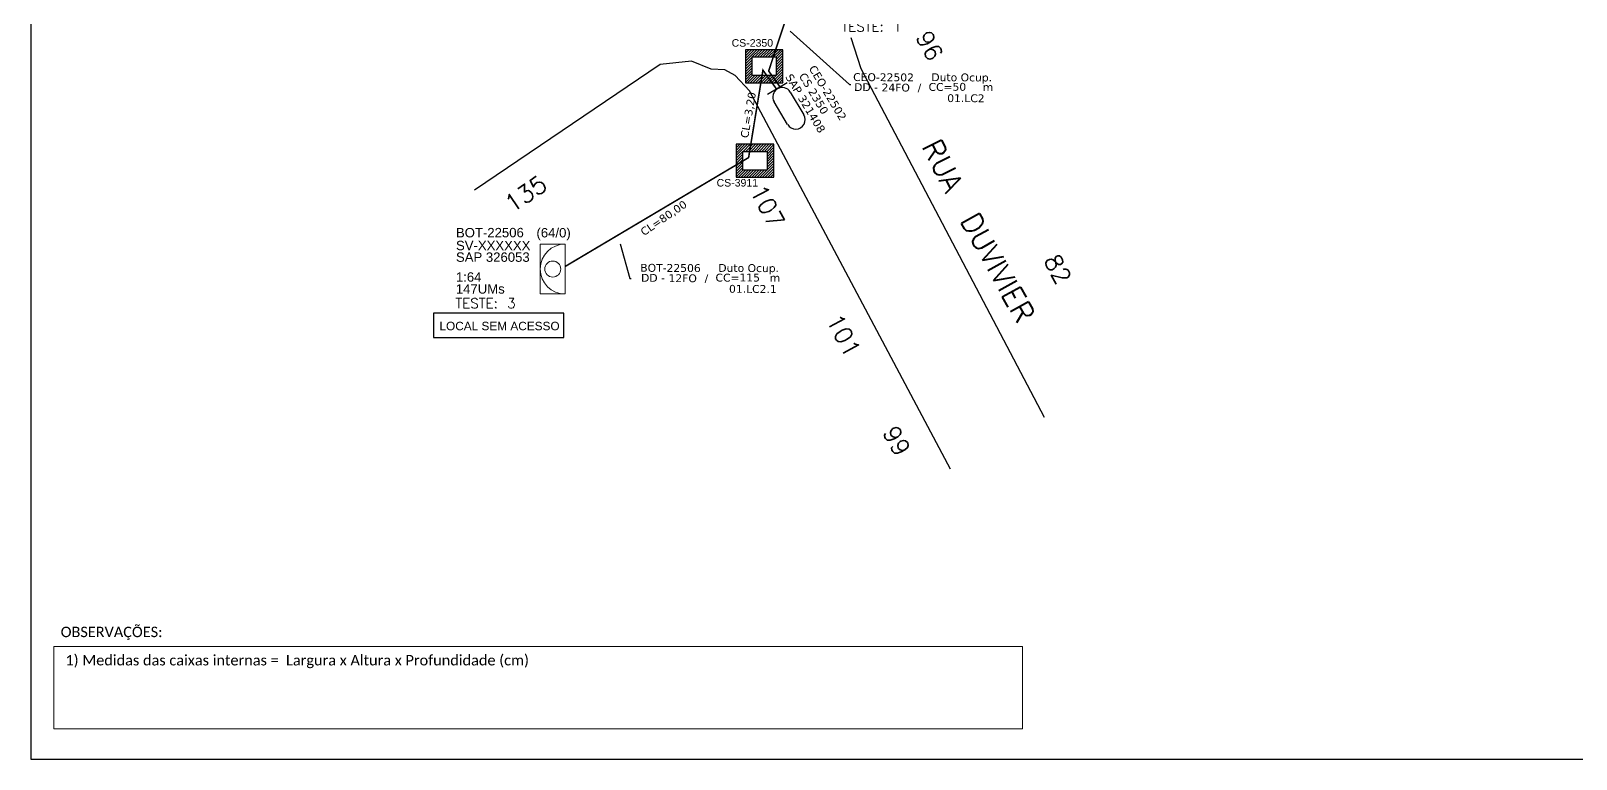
# Model space of a CAD drawing. Header units: millimetres. Extents: x 7977 to 746466, y 369 to 202040.
# Drawn here: x 743691.1 to 744135, y 201445.8 to 201654.9 of the extents above; entities that cross this region are included whole.
import ezdxf
from ezdxf.enums import TextEntityAlignment as Align

# ---------------------------------------------------------------- set-up
doc = ezdxf.new("R2010")
doc.units = ezdxf.units.MM
for name, color, linetype in [('10.1-Caixas Subterrâneas', 5, 'Continuous'), ('20.4-CEOS', 1, 'Continuous'), ('20.5-CEO', 1, 'Continuous'), ('CAP a instalar', 1, 'Continuous'), ('celulas gpon', 7, 'Continuous'), ('label_cabos', 7, 'Continuous'), ('Meio Fio', 7, 'Continuous'), ('ml', 1, 'Continuous'), ('MUB', 252, 'Continuous')]:
    doc.layers.add(name, color=color, linetype=linetype)
doc.layers.add("20.0-LEGENDA DOS CDO'S", color=1, linetype='Continuous', lineweight=0)
doc.layers.add('20.1-CDO_INTERIOR', color=1, linetype='Continuous', lineweight=0)
doc.styles.add('ARIAL', font='arial.ttf')
doc.styles.add('ROMANS', font='romans.shx')
doc.styles.add('siredit', font='verdana.ttf')
doc.styles.get("Standard").update_dxf_attribs({"font": 'arial.ttf'})
doc.styles.add('WMF-Calibri0', font='calibri.ttf')
doc.dimstyles.get("Standard").update_dxf_attribs({"dimtxt": 0.18, "dimasz": 0.18, "dimexe": 0.18, "dimexo": 0.0625, "dimgap": 0.09, "dimtad": 0, "dimtih": 1, "dimtoh": 1, "dimdec": 4, "dimzin": 0, "dimdsep": 46, "dimtxsty": 'Standard', "dimcen": 0.09, "dimadec": 0, "dimazin": 0, "dimtfac": 1, "dimtdec": 4, "dimtofl": 0, "dimtmove": 0, "dimatfit": 3, "dimfxl": 0, "dimtolj": 1, "dimtzin": 0, "dimarcsym": 0})

# ---------------------------------------------------------------- blocks, each defined once
blk = doc.blocks.new('*X10')
at = {"color": 0, "linetype": 'Continuous'}
for p, q in [((-1.25, 0.34099), (-0.49099, 1.1)), ((-1.25, 0.517767), (-0.667767, 1.1)), ((-1.25, 0.694544), (-0.844544, 1.1)), ((-1.25, 0.87132), (-1.02132, 1.1)), ((-1.25, 1.048097), (-1.198097, 1.1)), ((-0.789214, 0.625), (-0.314214, 1.1)), ((-0.612437, 0.625), (-0.137437, 1.1)), ((-0.43566, 0.625), (0.03934, 1.1)), ((-0.258883, 0.625), (0.216117, 1.1)), ((-0.082107, 0.625), (0.392893, 1.1)), ((0.09467, 0.625), (0.56967, 1.1)), ((0.271447, 0.625), (0.746447, 1.1)), ((0.448223, 0.625), (0.923223, 1.1)), ((0.625, 0.625), (1.1, 1.1)), ((0.801777, 0.625), (1.25, 1.073223)), ((-1.25, 0.164214), (-0.8035, 0.610714)), ((-1.25, -0.012563), (-0.8035, 0.433937)), ((-1.25, -0.18934), (-0.8035, 0.25716)), ((-1.25, -0.366117), (-0.8035, 0.080383)), ((0.8035, 0.449947), (1.25, 0.896447)), ((0.8035, 0.27317), (1.25, 0.71967)), ((0.8035, 0.096393), (1.25, 0.542893)), ((0.8035, -0.080383), (1.25, 0.366117)), ((0.8035, -0.25716), (1.25, 0.18934)), ((0.8035, -0.433937), (1.25, 0.012563)), ((-1.25, -0.542893), (-0.8035, -0.096393)), ((-1.25, -0.71967), (-0.8035, -0.27317)), ((-1.25, -0.896447), (-0.8035, -0.449947)), ((-1.25, -1.073223), (-0.801777, -0.625)), ((-1.1, -1.1), (-0.625, -0.625)), ((-0.923223, -1.1), (-0.448223, -0.625)), ((-0.746447, -1.1), (-0.271447, -0.625)), ((-0.56967, -1.1), (-0.09467, -0.625)), ((-0.392893, -1.1), (0.082107, -0.625)), ((-0.216117, -1.1), (0.258883, -0.625)), ((-0.03934, -1.1), (0.43566, -0.625)), ((0.137437, -1.1), (0.612437, -0.625)), ((0.314214, -1.1), (0.789214, -0.625)), ((0.49099, -1.1), (1.25, -0.34099)), ((0.667767, -1.1), (1.25, -0.517767)), ((0.8035, -0.610714), (1.25, -0.164214)), ((0.844544, -1.1), (1.25, -0.694544)), ((1.02132, -1.1), (1.25, -0.87132)), ((1.198097, -1.1), (1.25, -1.048097))]:
    blk.add_line(p, q, dxfattribs=at)
blk = doc.blocks.new('MANHOLE_MQ')
at = {"color": 0, "linetype": 'Continuous'}
for p, q in [((0.00000623, 0.00000569), (-0.00000627, 0.00000569)), ((-0.00000627, 0.00000569), (-0.00000627, -0.00000531)), ((0.00000623, -0.00000531), (0.00000623, 0.00000569)), ((-0.00000404, 0.00000331), (0.00000399, 0.00000331)), ((-0.00000404, -0.00000294), (-0.00000404, 0.00000331)), ((0.00000399, 0.00000331), (0.00000399, -0.00000294)), ((0.00000399, -0.00000294), (-0.00000404, -0.00000294)), ((0.00000399, -0.00000294), (0.00000399, -0.00000294)), ((-0.00000627, -0.00000531), (0.00000623, -0.00000531))]:
    blk.add_line(p, q, dxfattribs=at)
at = {"color": 0, "linetype": 'Continuous', "xscale": 5e-06, "yscale": 5e-06, "zscale": 1e-05}
blk.add_blockref('*X10', (-0.00000002, 0.00000019), dxfattribs=at)
blk = doc.blocks.new('Teste  FTTH')
at = {"color": 0, "lineweight": 0, "style": 'ROMANS'}
for tag, p in [('TESTE', (-2.302, -0.29)), ('QTDE', (0.212, -0.29))]:
    blk.add_attdef(tag, p, '', height=0.48, dxfattribs=at)
for tag, p, flags in [('FID', (-2.227, -1.253), 1), ('FATOR', (-2.227, -2.028), 3), ('ID_ATIVIDADE', (-2.227, -2.716), 3)]:
    blk.add_attdef(tag, p, '', height=0.48, dxfattribs=dict(at, flags=flags))
blk = doc.blocks.new('Inst CB DT OCUP CFOA-SM-DD-G-24')
at = {"layer": 'label_cabos', "color": 0, "style": 'siredit'}
for tag, flags, p in [('ID_ATIVIDADE', 3, (1.31, 2.67)), ('FATOR', 1, (11.56, 2.55))]:
    blk.add_attdef(tag, text='', height=1, rotation=359.69, dxfattribs=dict(at, flags=flags)).set_placement(p, align=Align.MIDDLE_CENTER)
for tag, p in [('TIPO_CABO', (1.11, 0)), ('DESTINO_CABO', (3.13, 1.26)), ('CABO', (4.69, -0.05)), ('/', (7.71, -0.05)), ('LANCE', (10.41, 0.02)), ('TIPO_CABO', (13.11, 1.24)), ('UND', (16.46, 0)), ('FID', (13.65, -1.41))]:
    blk.add_attdef(tag, text='', height=1, rotation=359.69, dxfattribs=at).set_placement(p, align=Align.MIDDLE_CENTER)
blk.add_attdef('QTDE', (11.93, -0.45), '', height=1, rotation=359.69, dxfattribs=at)
blk = doc.blocks.new('Inst CB DT OCUP CFOA-SM-DD-S-12')
at = {"layer": 'label_cabos', "color": 0, "style": 'siredit'}
for tag, flags, p in [('ID_ATIVIDADE', 3, (1.31, 2.67)), ('FATOR', 1, (11.56, 2.55))]:
    blk.add_attdef(tag, text='', height=1, rotation=359.69, dxfattribs=dict(at, flags=flags)).set_placement(p, align=Align.MIDDLE_CENTER)
for tag, p in [('TIPO_CABO', (1.11, 0)), ('DESTINO_CABO', (3.13, 1.26)), ('CABO', (4.69, -0.05)), ('/', (7.71, -0.05)), ('LANCE', (10.41, 0.02)), ('TIPO_CABO', (13.11, 1.24)), ('UND', (16.46, 0)), ('FID', (13.65, -1.41))]:
    blk.add_attdef(tag, text='', height=1, rotation=359.69, dxfattribs=at).set_placement(p, align=Align.MIDDLE_CENTER)
blk.add_attdef('QTDE', (11.93, -0.45), '', height=1, rotation=359.69, dxfattribs=at)

msp = doc.modelspace()

# ---------------------------------------------------------------- linework, layer by layer
at = {"color": 0, "lineweight": 0}
for p, q in [((743697.68, 201478.16), (743975.93, 201478.16)), ((743697.68, 201454.46), (743697.68, 201478.16)), ((743975.93, 201478.16), (743975.93, 201454.46)), ((743975.93, 201454.46), (743697.68, 201454.46))]:
    msp.add_line(p, q, dxfattribs=at)
msp.add_lwpolyline([(743691.13, 201445.77), (744529.69, 201445.77), (744529.69, 202039.77), (743691.13, 202039.77), (743691.13, 201445.77)])
at = {"layer": '20.1-CDO_INTERIOR', "color": 0, "lineweight": 18}
msp.add_lwpolyline([(743837.46, 201579.37), (743837.45, 201593.71), (743844.63, 201593.71), (743844.63, 201579.37)], close=True, dxfattribs=at)
msp.add_circle((743841.04, 201586.54), 2.3, dxfattribs=at)
msp.add_arc((743844.63, 201586.54), 7.17, 90.0276, 270.0276, dxfattribs=at)
at = {"layer": '20.5-CEO', "color": 0}
for p, q in [((743908.51, 201628.04), (743904.61, 201634.58)), ((743909.28, 201637.36), (743913.18, 201630.82))]:
    msp.add_line(p, q, dxfattribs=at)
msp.add_lwpolyline([(743908.37, 201639.97), (743902.74, 201636.62)], dxfattribs=at)
for centre, start, end in [((743906.95, 201635.97), 30.8156, 210.8156), ((743910.85, 201629.43), 210.8156, 30.8156)]:
    msp.add_arc(centre, 2.71, start, end, dxfattribs=at)
at = {"layer": 'CAP a instalar', "color": 0, "ltscale": 5, "const_width": 0.45}
for points in [[(743895.58, 201678.67), (743917.91, 201688.16), (743903.05, 201643.43), (743906.34, 201638.8)], [(743905.24, 201638.33), (743901.41, 201643.66), (743897.3, 201618.55), (743844.53, 201587.23)]]:
    msp.add_lwpolyline(points, dxfattribs=at)
at = {"layer": 'Meio Fio', "color": 0}
msp.add_lwpolyline([(743844.18, 201573.82), (743806.76, 201573.82), (743806.76, 201566.91), (743844.18, 201566.91)], close=True, dxfattribs=at)
at = {"layer": 'MUB'}
for points in [[(743982.31, 201543.85), (743929.67, 201644.04), (743926.71, 201652.93)], [(743955.33, 201529.02), (743897.56, 201637.69), (743893.43, 201642.12), (743890.46, 201643.77), (743886.53, 201643.9), (743880.88, 201646.25), (743871.89, 201645.29), (743818.53, 201609.15)]]:
    msp.add_lwpolyline(points, dxfattribs=at)

# ---------------------------------------------------------------- block references
at = {"color": 0, "lineweight": 0}
ref = msp.add_blockref('Inst CB DT OCUP CFOA-SM-DD-G-24', (743929.02, 201638.78), dxfattribs=dict(at, xscale=2.25, yscale=2.25, zscale=2.25))
ref.add_attrib('DESTINO_CABO', 'CEO-22502', dxfattribs={"layer": 'label_cabos', "color": 0, "height": 2.25, "rotation": 359.69, "style": 'siredit'}).set_placement((743936.06, 201641.62), align=Align.MIDDLE_CENTER)
ref.add_attrib('TIPO_CABO', 'Duto Ocup.', dxfattribs={"layer": 'label_cabos', "color": 0, "height": 2.25, "rotation": 359.69, "style": 'siredit'}).set_placement((743958.51, 201641.58), align=Align.MIDDLE_CENTER)
ref.add_attrib('/', '/', dxfattribs={"layer": 'label_cabos', "color": 0, "height": 2.25, "rotation": 359.69, "style": 'siredit'}).set_placement((743946.37, 201638.66), align=Align.MIDDLE_CENTER)
ref.add_attrib('FID', '01.LC2', dxfattribs={"layer": 'label_cabos', "color": 0, "height": 2.25, "rotation": 359.69, "style": 'siredit'}).set_placement((743959.72, 201635.6), align=Align.MIDDLE_CENTER)
ref.add_attrib('LANCE', 'CC=', dxfattribs={"layer": 'label_cabos', "color": 0, "height": 2.25, "rotation": 359.69, "style": 'siredit'}).set_placement((743952.44, 201638.83), align=Align.MIDDLE_CENTER)
ref.add_attrib('UND', 'm', dxfattribs={"layer": 'label_cabos', "color": 0, "height": 2.25, "rotation": 359.69, "style": 'siredit'}).set_placement((743966.06, 201638.78), align=Align.MIDDLE_CENTER)
ref.add_attrib('CABO', '24FO', dxfattribs={"layer": 'label_cabos', "color": 0, "height": 2.25, "rotation": 359.69, "style": 'siredit'}).set_placement((743939.56, 201638.66), align=Align.MIDDLE_CENTER)
ref.add_attrib('TIPO_CABO', 'DD - ', dxfattribs={"layer": 'label_cabos', "color": 0, "height": 2.25, "rotation": 359.69, "style": 'siredit'}).set_placement((743931.52, 201638.77), align=Align.MIDDLE_CENTER)
ref.add_attrib('QTDE', '50', (743955.86, 201637.76), dxfattribs={"layer": 'label_cabos', "color": 0, "height": 2.25, "rotation": 359.69, "style": 'siredit'})
ref = msp.add_blockref('Inst CB DT OCUP CFOA-SM-DD-S-12', (743867.81, 201584.01), dxfattribs=dict(at, xscale=2.25, yscale=2.25, zscale=2.25))
ref.add_attrib('DESTINO_CABO', 'BOT-22506', dxfattribs={"layer": 'label_cabos', "color": 0, "height": 2.25, "rotation": 359.69, "style": 'siredit'}).set_placement((743874.86, 201586.85), align=Align.MIDDLE_CENTER)
ref.add_attrib('TIPO_CABO', 'Duto Ocup.', dxfattribs={"layer": 'label_cabos', "color": 0, "height": 2.25, "rotation": 359.69, "style": 'siredit'}).set_placement((743897.31, 201586.81), align=Align.MIDDLE_CENTER)
ref.add_attrib('/', '/', dxfattribs={"layer": 'label_cabos', "color": 0, "height": 2.25, "rotation": 359.69, "style": 'siredit'}).set_placement((743885.17, 201583.89), align=Align.MIDDLE_CENTER)
ref.add_attrib('FID', '01.LC2.1', dxfattribs={"layer": 'label_cabos', "color": 0, "height": 2.25, "rotation": 359.69, "style": 'siredit'}).set_placement((743898.52, 201580.82), align=Align.MIDDLE_CENTER)
ref.add_attrib('LANCE', 'CC=', dxfattribs={"layer": 'label_cabos', "color": 0, "height": 2.25, "rotation": 359.69, "style": 'siredit'}).set_placement((743891.24, 201584.05), align=Align.MIDDLE_CENTER)
ref.add_attrib('UND', 'm', dxfattribs={"layer": 'label_cabos', "color": 0, "height": 2.25, "rotation": 359.69, "style": 'siredit'}).set_placement((743904.86, 201584.01), align=Align.MIDDLE_CENTER)
ref.add_attrib('CABO', '12FO', dxfattribs={"layer": 'label_cabos', "color": 0, "height": 2.25, "rotation": 359.69, "style": 'siredit'}).set_placement((743878.36, 201583.89), align=Align.MIDDLE_CENTER)
ref.add_attrib('TIPO_CABO', 'DD - ', dxfattribs={"layer": 'label_cabos', "color": 0, "height": 2.25, "rotation": 359.69, "style": 'siredit'}).set_placement((743870.32, 201583.99), align=Align.MIDDLE_CENTER)
ref.add_attrib('QTDE', '115', (743894.66, 201582.98), dxfattribs={"layer": 'label_cabos', "color": 0, "height": 2.25, "rotation": 359.69, "style": 'siredit'})
at = {"layer": '10.1-Caixas Subterrâneas', "color": 30, "xscale": 863426.3966401272, "yscale": 863426.3966401268, "zscale": 863426.3966401271, "rotation": 180.0000000000629}
for p in [(743901.75, 201644.95), (743899.12, 201617.79)]:
    msp.add_blockref('MANHOLE_MQ', p, dxfattribs=at)
at = {"layer": "20.0-LEGENDA DOS CDO'S", "color": 0, "lineweight": 0, "xscale": 5.907937499994575, "yscale": 5.907937500000116, "zscale": 5.907937499999976, "rotation": 0.004078562070779701}
for p, values in [((743937.56, 201656.47), {'TESTE': 'TESTE:', 'QTDE': '1'}), ((743826.69, 201577), {'TESTE': 'TESTE:', 'QTDE': '3'})]:
    msp.add_blockref('Teste  FTTH', p, dxfattribs=at).add_auto_attribs(values)

# ---------------------------------------------------------------- texts
at = {"color": 0, "insert": (743808.49, 201571.38), "char_height": 2.43, "width": 119.1915, "attachment_point": 1, "style": 'ARIAL'}
msp.add_mtext('LOCAL SEM ACESSO', dxfattribs=at)
at = {"lineweight": 0, "char_height": 3, "width": 277.1819, "attachment_point": 1, "style": 'WMF-Calibri0'}
for s, insert in [('OBSERVAÇÕES:', (743699.69, 201483.8)), ('1) Medidas das caixas internas =  Largura x Altura x Profundidade (cm)', (743701.04, 201475.68))]:
    msp.add_mtext(s, dxfattribs=dict(at, insert=insert))
at = {"layer": '10.1-Caixas Subterrâneas', "color": 30, "style": 'ARIAL'}
for s, p in [('CS-2350', (743892.42, 201650.4)), ('CS-3911', (743888.1, 201610.23))]:
    msp.add_text(s, height=2.16, dxfattribs=at).set_placement(p)
at = {"layer": "20.0-LEGENDA DOS CDO'S", "color": 0, "style": 'ARIAL'}
for s, rotation, p in [('BOT-22506', 0.118, (743813.23, 201595.62)), ('SV-XXXXXX', 359.9724, (743813.24, 201591.94)), ('SAP 326053', 359.9724, (743813.23, 201588.61)), ('1:64', 359.9724, (743813.21, 201582.9)), ('147UMs', 359.9724, (743813.2, 201579.48))]:
    msp.add_text(s, height=2.7, rotation=rotation, dxfattribs=at).set_placement(p)
msp.add_text('(64/0)', height=2.7, rotation=359.9724, dxfattribs=at).set_placement((743841.28, 201595.61), align=Align.CENTER)
at = {"layer": '20.4-CEOS', "color": 7, "style": 'siredit'}
msp.add_text('CEO-22502', height=2.29, rotation=300.8156, dxfattribs=at).set_placement((743921.02, 201637.73), align=Align.TOP_CENTER)
at = {"layer": '20.5-CEO', "color": 7, "style": 'siredit'}
for s, p in [('CS 2350', (743917.01, 201637.54)), ('SAP 321408', (743914.61, 201634.71))]:
    msp.add_text(s, height=2.299, rotation=300.8156, dxfattribs=at).set_placement(p, align=Align.TOP_CENTER)
at = {"layer": 'celulas gpon', "color": 7, "style": 'siredit'}
for s, rotation, p in [('CL=3,20', 80.1456, (743897.15, 201624.02)), ('CL=80,00', 34.3084, (743867.2, 201595.96))]:
    msp.add_text(s, height=2.25, rotation=rotation, dxfattribs=at).set_placement(p)
at = {"layer": 'MUB', "style": 'ROMANS'}
for s, rotation, p in [('96', 298.2471, (743949.26, 201650.68)), ('135', 34.1041, (743833.26, 201608.16)), ('107', 297.996, (743902.73, 201604.57)), ('82', 298.2471, (743986.13, 201586.5)), ('101', 297.996, (743924.59, 201567.49)), ('99', 299.2064, (743939.81, 201537.17))]:
    msp.add_text(s, height=4.956, rotation=rotation, dxfattribs=at).set_placement(p, align=Align.MIDDLE_CENTER)
at = {"layer": 'MUB', "color": 5, "style": 'ROMANS'}
for s, rotation, p in [('RUA', 296.7113, (743946.93, 201621.82)), ('DUVIVIER', 299.0034, (743957.94, 201600.53))]:
    msp.add_text(s, height=5.947, rotation=rotation, dxfattribs=at).set_placement(p)

# ---------------------------------------------------------------- leaders
at = {"layer": 'ml', "color": 7}
for points in [[(743909.19, 201654.89), (743926.24, 201639.52), (743926.67, 201639.52)], [(743860.37, 201593.82), (743863.14, 201583.82), (743863.58, 201583.82)]]:
    msp.add_leader(points, dimstyle='Standard', dxfattribs=at)

doc.saveas('drawing.dxf')
